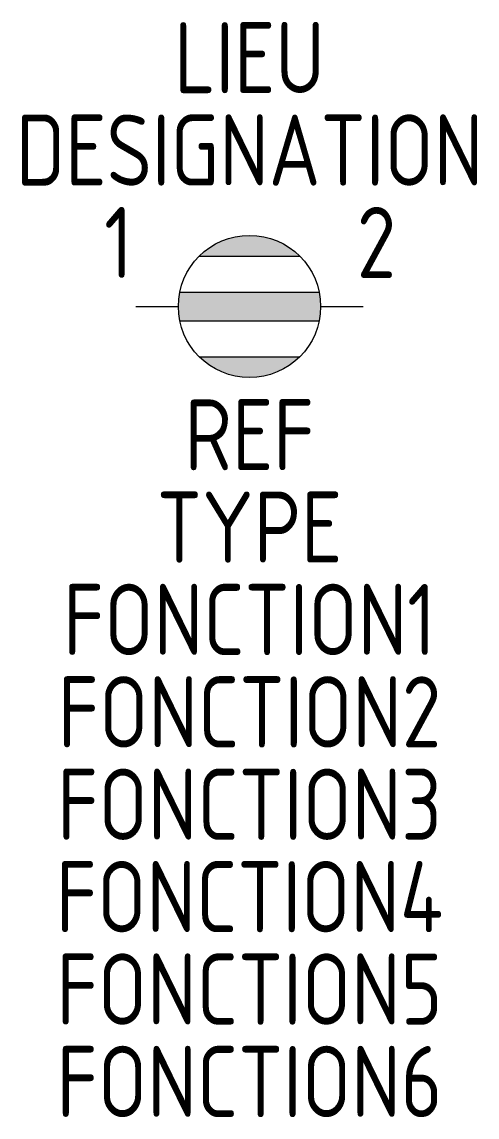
# Model space of a CAD drawing. Extents: x -1588.6 to -1572.6, y -908.1 to -869.6.
import ezdxf
from ezdxf.enums import TextEntityAlignment as Align

# ---------------------------------------------------------------- set-up
doc = ezdxf.new("R2010")
doc.units = 0
for name, color, linetype in [('SYMB_FIL', 3, 'CONTINUOUS'), ('SYMB_REF_CONTACT', 2, 'CONTINUOUS'), ('SYMB_TXT_CONTACT', 2, 'CONTINUOUS'), ('SYMB_TXT_NOM', 3, 'CONTINUOUS')]:
    doc.layers.add(name, color=color, linetype=linetype)
doc.styles.add('NET2_5', font='isocp.shx', dxfattribs={"width": 0.9, "height": 2.5})

msp = doc.modelspace()

# ---------------------------------------------------------------- hatches: boundary and pattern name
at = {"layer": 'SYMB_FIL'}
for points in [[(-1582.402, -877.826), (-1578.866, -877.826, 0.414214)], [(-1578.134, -879.593, 0.050382), (-1578.184, -879.093), (-1583.083, -879.093, 0.050382), (-1583.134, -879.593, 0.050382), (-1583.083, -880.093), (-1578.184, -880.093, 0.050382)], [(-1578.866, -881.361), (-1582.402, -881.361, 0.414214)]]:
    msp.add_hatch(color=256, dxfattribs=at).paths.add_polyline_path(points)

# ---------------------------------------------------------------- linework, layer by layer
for p, q in [((-1582.402, -877.826), (-1578.866, -877.826)), ((-1583.083, -879.093), (-1578.184, -879.093)), ((-1584.634, -879.593), (-1583.134, -879.593)), ((-1578.134, -879.593), (-1576.634, -879.593)), ((-1583.083, -880.093), (-1578.184, -880.093)), ((-1582.402, -881.361), (-1578.866, -881.361))]:
    msp.add_line(p, q, dxfattribs=at)
msp.add_circle((-1580.634, -879.593), 2.5, dxfattribs=at)

# ---------------------------------------------------------------- texts
at = {"layer": 'SYMB_REF_CONTACT', "style": 'NET2_5', "width": 0.9, "flags": 8}
msp.add_attdef('REF', text='', height=2.5, dxfattribs=at).set_placement((-1580.634, -885.354), align=Align.CENTER)
at = {"layer": 'SYMB_TXT_CONTACT', "style": 'NET2_5', "width": 0.9, "flags": 8}
msp.add_attdef('1', text='X1', height=2.5, dxfattribs=at).set_placement((-1584.734, -878.593), align=Align.RIGHT)
msp.add_attdef('2', (-1576.861, -878.593), 'X2', height=2.5, dxfattribs=at)
at = {"layer": 'SYMB_TXT_NOM', "style": 'NET2_5', "width": 0.9, "flags": 8}
for tag, text, p in [('LIEU', '', (-1580.634, -872.093)), ('DESIGNATION', 'H?', (-1580.634, -875.343)), ('TYPE', '', (-1580.634, -888.604)), ('FONCTION1', '', (-1580.634, -891.854)), ('FONCTION2', '', (-1580.634, -895.104)), ('FONCTION3', '', (-1580.634, -898.354)), ('FONCTION4', '', (-1580.634, -901.604)), ('FONCTION5', '', (-1580.634, -904.854)), ('FONCTION6', '', (-1580.634, -908.104))]:
    msp.add_attdef(tag, text=text, height=2.5, dxfattribs=at).set_placement(p, align=Align.CENTER)

doc.saveas('drawing.dxf')
